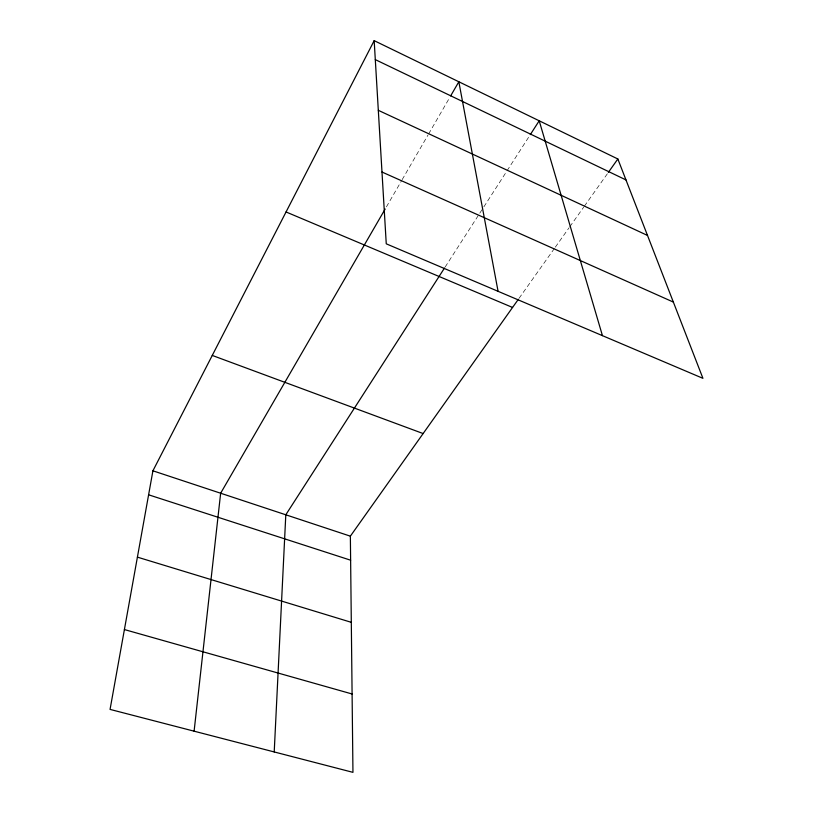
<?xml version="1.0" encoding="UTF-8"?>
<svg xmlns="http://www.w3.org/2000/svg" width="813" height="813" viewBox="0 0 813 813"><rect width="100%" height="100%" fill="white"/><g stroke="black" fill="none" stroke-linecap="round" stroke-linejoin="round"><path stroke-width="0.61" stroke-dasharray="4.07 3.05" d="M386.419 206.858L401.551 180.71M402.181 179.622L428.004 135.029M428.624 133.942L449.396 98.068M445.178 266.979L479.111 214.215M479.792 213.169L483.186 207.884M483.867 206.837L506.397 171.797M507.078 170.73L529.639 135.669M519.08 298.259L554.608 248.168M555.33 247.142L569.13 227.691M569.852 226.664L583.673 207.183M584.395 206.156L607.667 173.342"/><path stroke-width="1.22" d="M274.215 751.944L285.8 514.792L444.498 268.036M194.104 731.182L220.648 493.227L385.159 209.032M374.173 40.65L386.256 243.819L702.94 378.34L617.85 158.982L374.173 40.65L152.915 470.808L110.06 709.403L352.954 772.35L350.362 536.163L518.359 299.275M450.656 95.893L458.837 81.767L498.074 291.318M530.32 134.602L539.202 120.791L602.443 335.647M608.398 172.315L617.85 158.982M124.399 629.557L352.09 693.987M137.407 557.139L351.307 622.331M148.606 494.802L350.627 560.198M152.915 470.808L350.362 536.163M212.264 355.433L423.126 433.553M286.054 211.969L512.556 307.456M381.988 172.031L673.357 302.08M378.319 110.324L647.514 235.445M375.301 59.613L625.98 179.927"/></g></svg>
